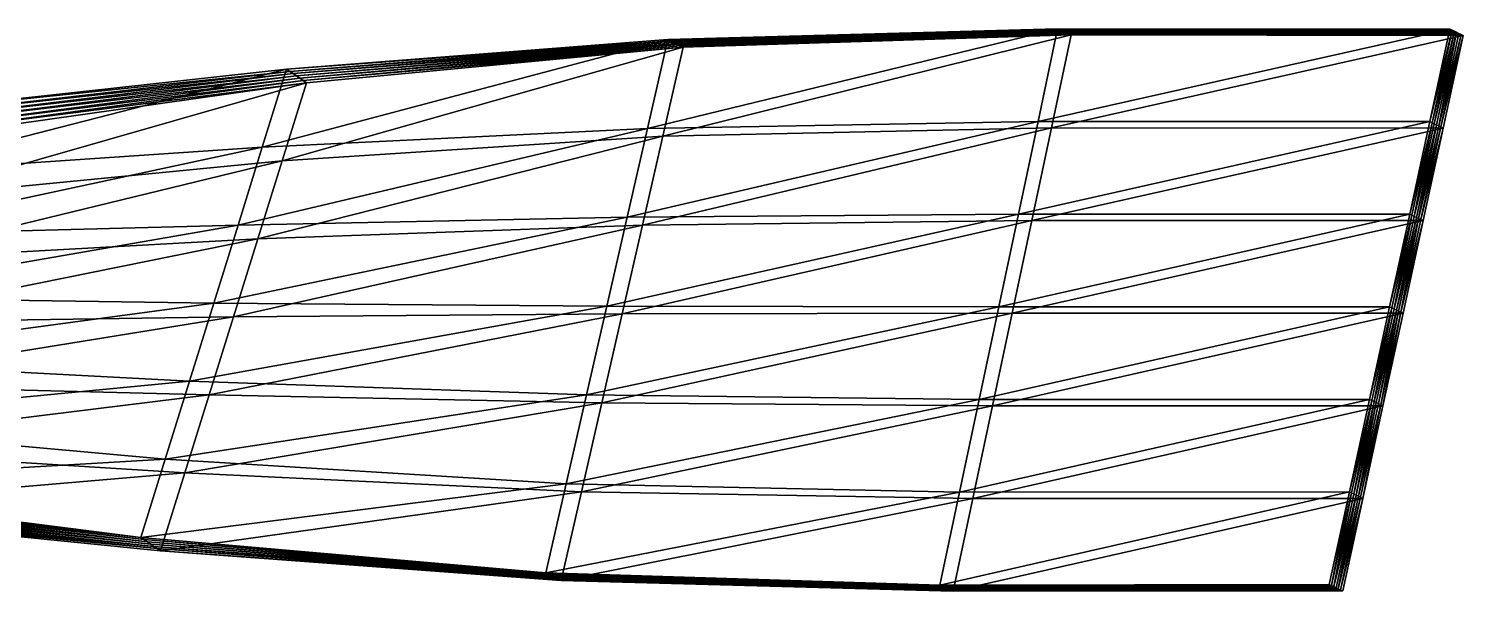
# Model space of a CAD drawing. Header units: centimetres. Extents: x -517 to 535, y -790 to 155.
# Drawn here: x 70.46 to 98.86, y -771.53 to -760.4 of the extents above; entities that cross this region are included whole.
import ezdxf

# ---------------------------------------------------------------- set-up
doc = ezdxf.new("R2010")
doc.units = ezdxf.units.CM
doc.layers.get('0').update_dxf_attribs({"color": 194, "true_color": 0x551cb1})

msp = doc.modelspace()

# ---------------------------------------------------------------- meshes
at = {"color": 114, "true_color": 0x1bb158}
mesh = msp.add_polyface(dxfattribs=at)
corners = [(82.709, -762.371, 246.116), (90.443, -762.234, 253.183), (90.832, -760.4, 252.757), (83.112, -760.612, 245.675), (82.307, -764.129, 246.558), (90.054, -764.068, 253.61), (81.904, -765.888, 246.999), (89.665, -765.903, 254.037), (75.084, -762.743, 238.93), (75.565, -761.199, 238.403), (74.603, -764.287, 239.457), (74.122, -765.831, 239.985), (82.613, -764.284, 246.222), (83.016, -762.525, 245.78), (90.708, -762.358, 252.893), (83.418, -760.767, 245.339), (91.097, -760.523, 252.466), (82.21, -766.042, 246.663), (90.319, -764.192, 253.319), (75.475, -763.011, 238.501), (75.956, -761.467, 237.974), (74.994, -764.555, 239.029), (74.513, -766.099, 239.557), (83.163, -760.638, 245.619), (75.63, -761.243, 238.331), (83.214, -760.664, 245.563), (75.695, -761.288, 238.26), (90.876, -760.42, 252.708), (83.265, -760.689, 245.507), (75.76, -761.333, 238.189), (83.316, -760.715, 245.451), (75.825, -761.377, 238.117), (83.367, -760.741, 245.395), (75.891, -761.422, 238.046)]
mesh.append_faces([[corners[k] for k in face] for face in [(0, 1, 2, 0), (2, 3, 0, 2), (1, 0, 4, 1), (4, 5, 1, 4), (6, 7, 5, 6), (5, 4, 6, 5), (8, 0, 3, 8), (3, 9, 8, 3), (0, 8, 10, 0), (10, 4, 0, 10), (11, 6, 4, 11), (4, 10, 11, 4), (12, 13, 14, 12), (13, 15, 16, 13), (17, 12, 18, 17), (19, 20, 15, 19), (15, 13, 19, 15), (21, 19, 13, 21), (13, 12, 21, 13), (12, 17, 22, 12), (23, 24, 9, 23), (9, 3, 23, 9), (24, 23, 25, 24), (25, 26, 24, 25), (27, 23, 3, 27), (3, 2, 27, 3), (28, 29, 26, 28), (26, 25, 28, 26), (29, 28, 30, 29), (30, 31, 29, 30), (32, 33, 31, 32), (31, 30, 32, 31), (33, 32, 15, 33), (15, 20, 33, 15)]], dxfattribs={"vtx3": -1, "color": 114})
mesh = msp.add_polyface(dxfattribs=at)
corners = [(90.443, -762.234, 253.183), (98.201, -762.238, 260.224), (98.599, -760.407, 259.788), (90.832, -760.4, 252.757), (90.054, -764.068, 253.61), (97.803, -764.07, 260.66), (89.665, -765.903, 254.037), (90.708, -762.358, 252.893), (91.097, -760.523, 252.466), (98.864, -760.534, 259.497), (90.319, -764.192, 253.319), (98.466, -762.365, 259.934), (98.068, -764.197, 260.37), (82.613, -764.284, 246.222), (83.016, -762.525, 245.78), (89.93, -766.027, 253.746), (97.67, -766.028, 260.806), (98.643, -760.428, 259.739), (90.876, -760.42, 252.708), (98.687, -760.449, 259.691), (90.92, -760.441, 252.66), (83.163, -760.638, 245.619), (83.214, -760.664, 245.563), (90.965, -760.461, 252.612), (83.265, -760.689, 245.507), (98.732, -760.47, 259.642), (98.776, -760.492, 259.594), (91.009, -760.482, 252.563), (83.316, -760.715, 245.451), (91.053, -760.503, 252.515), (83.367, -760.741, 245.395), (98.82, -760.513, 259.546), (83.418, -760.767, 245.339)]
mesh.append_faces([[corners[k] for k in face] for face in [(0, 1, 2, 0), (2, 3, 0, 2), (1, 0, 4, 1), (4, 5, 1, 4), (5, 4, 6, 5), (7, 8, 9, 7), (10, 7, 11, 10), (11, 12, 10, 11), (7, 10, 13, 7), (8, 7, 14, 8), (15, 10, 12, 15), (12, 16, 15, 12), (17, 18, 3, 17), (3, 2, 17, 3), (18, 17, 19, 18), (19, 20, 18, 19), (21, 18, 20, 21), (20, 22, 21, 20), (23, 24, 22, 23), (22, 20, 23, 22), (25, 23, 20, 25), (20, 19, 25, 20), (23, 25, 26, 23), (26, 27, 23, 26), (24, 23, 27, 24), (27, 28, 24, 27), (29, 30, 28, 29), (28, 27, 29, 28), (31, 29, 27, 31), (27, 26, 31, 27), (29, 31, 9, 29), (9, 8, 29, 9), (30, 29, 8, 30), (8, 32, 30, 8)]], dxfattribs={"vtx3": -1, "color": 114})
mesh = msp.add_polyface(dxfattribs=at)
corners = [(98.864, -760.534, 259.497), (98.466, -762.365, 259.934), (90.708, -762.358, 252.893), (98.201, -762.238, 260.224), (98.643, -760.428, 259.739), (98.599, -760.407, 259.788), (98.245, -762.26, 260.176), (97.803, -764.07, 260.66), (97.847, -764.091, 260.612), (97.891, -764.112, 260.563), (98.289, -762.281, 260.127), (98.687, -760.449, 259.691), (97.405, -765.901, 261.097), (97.449, -765.922, 261.048), (97.493, -765.944, 261), (98.732, -760.47, 259.642), (98.334, -762.302, 260.079), (97.936, -764.133, 260.515), (97.98, -764.154, 260.467), (98.378, -762.323, 260.03), (98.776, -760.492, 259.594), (97.538, -765.965, 260.951), (97.582, -765.986, 260.903), (98.82, -760.513, 259.546), (98.422, -762.344, 259.982), (98.024, -764.176, 260.418), (98.068, -764.197, 260.37), (97.626, -766.007, 260.855)]
mesh.append_faces([[corners[k] for k in face] for face in [(0, 1, 2, 0), (3, 4, 5, 3), (4, 3, 6, 4), (7, 6, 3, 7), (6, 7, 8, 6), (6, 8, 9, 6), (9, 10, 6, 9), (11, 6, 10, 11), (6, 11, 4, 6), (12, 8, 7, 12), (8, 12, 13, 8), (8, 13, 14, 8), (14, 9, 8, 14), (10, 15, 11, 10), (15, 10, 16, 15), (9, 16, 10, 9), (16, 9, 17, 16), (16, 17, 18, 16), (18, 19, 16, 18), (15, 16, 19, 15), (19, 20, 15, 19), (14, 17, 9, 14), (17, 14, 21, 17), (18, 21, 22, 18), (21, 18, 17, 21), (19, 23, 20, 19), (23, 19, 24, 23), (18, 24, 19, 18), (24, 18, 25, 24), (1, 25, 26, 1), (25, 1, 24, 25), (0, 24, 1, 0), (24, 0, 23, 24), (18, 22, 27, 18)]], dxfattribs={"vtx3": -1, "color": 114})
mesh = msp.add_polyface(dxfattribs=at)
corners = [(67.571, -763.248, 231.621), (75.084, -762.743, 238.93), (75.565, -761.199, 238.403), (68.18, -762.012, 230.953), (66.961, -764.483, 232.29), (72.679, -770.463, 241.567), (80.697, -771.163, 248.323), (81.099, -769.404, 247.882), (75.475, -763.011, 238.501), (74.994, -764.555, 239.029), (67.413, -764.975, 231.794), (75.956, -761.467, 237.974), (68.023, -763.74, 231.125), (74.513, -766.099, 239.557), (82.613, -764.284, 246.222), (74.031, -767.643, 240.084), (82.21, -766.042, 246.663), (66.193, -767.446, 233.132), (66.803, -766.211, 232.463), (73.55, -769.187, 240.612), (81.808, -767.8, 247.104), (73.069, -770.731, 241.139), (81.405, -769.559, 247.546), (64.973, -769.918, 234.469), (65.583, -768.682, 233.8), (72.744, -770.507, 241.496), (80.748, -771.189, 248.267), (72.809, -770.552, 241.424), (80.799, -771.214, 248.211), (72.874, -770.597, 241.353), (80.85, -771.24, 248.155), (72.939, -770.641, 241.281), (80.901, -771.266, 248.099), (75.63, -761.243, 238.331), (68.256, -762.094, 230.87), (75.695, -761.288, 238.26), (68.331, -762.176, 230.787), (75.76, -761.333, 238.189), (68.407, -762.258, 230.705), (75.825, -761.377, 238.117), (68.482, -762.339, 230.622), (75.891, -761.422, 238.046), (68.557, -762.421, 230.539), (68.633, -762.503, 230.457)]
mesh.append_faces([[corners[k] for k in face] for face in [(0, 1, 2, 0), (2, 3, 0, 2), (1, 0, 4, 1), (5, 6, 7, 5), (8, 9, 10, 8), (11, 8, 12, 11), (13, 9, 14, 13), (15, 13, 16, 15), (13, 15, 17, 13), (9, 13, 18, 9), (19, 15, 20, 19), (21, 19, 22, 21), (19, 21, 23, 19), (15, 19, 24, 15), (25, 26, 6, 25), (6, 5, 25, 6), (26, 25, 27, 26), (27, 28, 26, 27), (29, 30, 28, 29), (28, 27, 29, 28), (30, 29, 31, 30), (31, 32, 30, 31), (33, 34, 3, 33), (3, 2, 33, 3), (34, 33, 35, 34), (35, 36, 34, 35), (37, 38, 36, 37), (36, 35, 37, 36), (38, 37, 39, 38), (39, 40, 38, 39), (41, 42, 40, 41), (40, 39, 41, 40), (42, 41, 11, 42), (11, 43, 42, 11)]], dxfattribs={"vtx3": -1, "color": 114})
mesh = msp.add_polyface(dxfattribs=at)
corners = [(66.961, -764.483, 232.29), (74.603, -764.287, 239.457), (75.084, -762.743, 238.93), (66.351, -765.719, 232.959), (74.122, -765.831, 239.985), (65.741, -766.954, 233.627), (73.64, -767.374, 240.513), (65.131, -768.19, 234.296), (73.159, -768.918, 241.04), (64.521, -769.426, 234.964), (72.679, -770.463, 241.567), (67.413, -764.975, 231.794), (68.023, -763.74, 231.125), (75.475, -763.011, 238.501), (68.633, -762.503, 230.457), (75.956, -761.467, 237.974), (66.193, -767.446, 233.132), (66.803, -766.211, 232.463), (74.513, -766.099, 239.557), (74.994, -764.555, 239.029), (64.973, -769.918, 234.469), (65.583, -768.682, 233.8), (73.55, -769.187, 240.612), (74.031, -767.643, 240.084), (60.591, -764.637, 223.727), (59.823, -765.512, 224.569), (59.054, -766.386, 225.412), (64.597, -769.508, 234.882), (72.744, -770.507, 241.496), (64.672, -769.59, 234.799), (72.809, -770.552, 241.424), (64.747, -769.672, 234.716), (72.874, -770.597, 241.353), (64.823, -769.754, 234.634), (72.939, -770.641, 241.281), (64.898, -769.836, 234.551), (73.004, -770.686, 241.21), (73.069, -770.731, 241.139), (68.557, -762.421, 230.539), (61.287, -763.622, 222.964), (61.214, -763.481, 223.044), (61.359, -763.762, 222.885)]
mesh.append_faces([[corners[k] for k in face] for face in [(0, 1, 2, 0), (3, 4, 1, 3), (1, 0, 3, 1), (4, 3, 5, 4), (5, 6, 4, 5), (7, 8, 6, 7), (6, 5, 7, 6), (8, 7, 9, 8), (9, 10, 8, 9), (11, 12, 13, 11), (12, 14, 15, 12), (16, 17, 18, 16), (17, 11, 19, 17), (20, 21, 22, 20), (21, 16, 23, 21), (14, 12, 24, 14), (12, 11, 25, 12), (11, 17, 26, 11), (27, 28, 10, 27), (10, 9, 27, 10), (28, 27, 29, 28), (29, 30, 28, 29), (31, 32, 30, 31), (30, 29, 31, 30), (32, 31, 33, 32), (33, 34, 32, 33), (35, 36, 34, 35), (34, 33, 35, 34), (36, 35, 20, 36), (20, 37, 36, 20), (38, 39, 40, 38), (39, 38, 14, 39), (14, 41, 39, 14)]], dxfattribs={"vtx3": -1, "color": 114})
mesh = msp.add_polyface(dxfattribs=at)
corners = [(89.665, -765.903, 254.037), (97.405, -765.901, 261.097), (97.803, -764.07, 260.66), (89.276, -767.737, 254.463), (97.007, -767.733, 261.533), (88.887, -769.572, 254.89), (96.609, -769.564, 261.969), (88.498, -771.406, 255.316), (96.211, -771.396, 262.406), (89.541, -767.861, 254.172), (89.93, -766.027, 253.746), (97.67, -766.028, 260.806), (97.272, -767.86, 261.243), (81.808, -767.8, 247.104), (90.319, -764.192, 253.319), (82.21, -766.042, 246.663), (89.152, -769.695, 254.599), (96.874, -769.691, 261.679), (88.763, -771.53, 255.025), (96.476, -771.522, 262.115), (81.405, -769.559, 247.546), (96.255, -771.417, 262.357), (96.653, -769.585, 261.921), (96.3, -771.438, 262.309), (96.698, -769.607, 261.872), (96.742, -769.628, 261.824), (88.542, -771.427, 255.268), (88.586, -771.447, 255.219), (88.63, -771.468, 255.171), (96.344, -771.459, 262.26), (88.674, -771.489, 255.122), (96.388, -771.48, 262.212), (88.719, -771.509, 255.074), (96.432, -771.501, 262.164)]
mesh.append_faces([[corners[k] for k in face] for face in [(0, 1, 2, 0), (1, 0, 3, 1), (3, 4, 1, 3), (5, 6, 4, 5), (4, 3, 5, 4), (6, 5, 7, 6), (7, 8, 6, 7), (9, 10, 11, 9), (11, 12, 9, 11), (10, 9, 13, 10), (14, 10, 15, 14), (16, 9, 12, 16), (12, 17, 16, 12), (18, 16, 17, 18), (17, 19, 18, 17), (9, 16, 20, 9), (21, 22, 6, 21), (6, 8, 21, 6), (22, 21, 23, 22), (23, 24, 22, 23), (23, 25, 24, 23), (26, 21, 8, 26), (8, 7, 26, 8), (21, 26, 27, 21), (27, 23, 21, 27), (28, 29, 23, 28), (23, 27, 28, 23), (29, 28, 30, 29), (30, 31, 29, 30), (32, 33, 31, 32), (31, 30, 32, 31), (33, 32, 18, 33), (18, 19, 33, 18)]], dxfattribs={"vtx3": -1, "color": 114})
mesh = msp.add_polyface(dxfattribs=at)
corners = [(97.007, -767.733, 261.533), (97.449, -765.922, 261.048), (97.405, -765.901, 261.097), (97.051, -767.754, 261.484), (97.096, -767.775, 261.436), (97.493, -765.944, 261), (96.609, -769.564, 261.969), (96.653, -769.585, 261.921), (96.698, -769.607, 261.872), (97.538, -765.965, 260.951), (97.14, -767.796, 261.388), (97.184, -767.817, 261.339), (97.582, -765.986, 260.903), (96.742, -769.628, 261.824), (96.3, -771.438, 262.309), (96.344, -771.459, 262.26), (96.388, -771.48, 262.212), (96.786, -769.649, 261.776), (97.626, -766.007, 260.855), (98.024, -764.176, 260.418), (97.98, -764.154, 260.467), (97.228, -767.838, 261.291), (97.272, -767.86, 261.243), (97.67, -766.028, 260.806), (98.068, -764.197, 260.37), (96.83, -769.67, 261.727), (96.432, -771.501, 262.164), (96.874, -769.691, 261.679), (96.476, -771.522, 262.115)]
mesh.append_faces([[corners[k] for k in face] for face in [(0, 1, 2, 0), (1, 0, 3, 1), (1, 3, 4, 1), (4, 5, 1, 4), (6, 3, 0, 6), (3, 6, 7, 3), (3, 7, 8, 3), (8, 4, 3, 8), (4, 9, 5, 4), (9, 4, 10, 9), (9, 10, 11, 9), (11, 12, 9, 11), (13, 10, 4, 13), (4, 8, 13, 4), (13, 14, 15, 13), (13, 15, 16, 13), (16, 17, 13, 16), (10, 13, 17, 10), (17, 11, 10, 17), (18, 19, 20, 18), (21, 18, 12, 21), (12, 11, 21, 12), (18, 21, 22, 18), (22, 23, 18, 22), (24, 18, 23, 24), (18, 24, 19, 18), (17, 21, 11, 17), (21, 17, 25, 21), (16, 25, 17, 16), (25, 16, 26, 25), (27, 26, 28, 27), (26, 27, 25, 26), (21, 25, 27, 21), (27, 22, 21, 27)]], dxfattribs={"vtx3": -1, "color": 114})
mesh = msp.add_polyface(dxfattribs=at)
corners = [(89.665, -765.903, 254.037), (81.904, -765.888, 246.999), (81.501, -767.646, 247.44), (89.276, -767.737, 254.463), (81.099, -769.404, 247.882), (88.887, -769.572, 254.89), (80.697, -771.163, 248.323), (88.498, -771.406, 255.316), (74.122, -765.831, 239.985), (73.64, -767.374, 240.513), (73.159, -768.918, 241.04), (72.679, -770.463, 241.567), (81.808, -767.8, 247.104), (82.21, -766.042, 246.663), (89.93, -766.027, 253.746), (89.152, -769.695, 254.599), (88.763, -771.53, 255.025), (81.003, -771.317, 247.987), (81.405, -769.559, 247.546), (89.541, -767.861, 254.172), (74.031, -767.643, 240.084), (73.55, -769.187, 240.612), (73.069, -770.731, 241.139), (80.748, -771.189, 248.267), (88.542, -771.427, 255.268), (80.799, -771.214, 248.211), (88.586, -771.447, 255.219), (80.85, -771.24, 248.155), (88.63, -771.468, 255.171), (80.901, -771.266, 248.099), (88.674, -771.489, 255.122), (80.952, -771.292, 248.043), (88.719, -771.509, 255.074), (73.004, -770.686, 241.21), (72.939, -770.641, 241.281)]
mesh.append_faces([[corners[k] for k in face] for face in [(0, 1, 2, 0), (2, 3, 0, 2), (4, 5, 3, 4), (3, 2, 4, 3), (5, 4, 6, 5), (6, 7, 5, 6), (1, 8, 9, 1), (9, 2, 1, 9), (10, 4, 2, 10), (2, 9, 10, 2), (4, 10, 11, 4), (12, 13, 14, 12), (15, 16, 17, 15), (17, 18, 15, 17), (18, 12, 19, 18), (13, 12, 20, 13), (12, 18, 21, 12), (18, 17, 22, 18), (23, 24, 7, 23), (7, 6, 23, 7), (24, 23, 25, 24), (25, 26, 24, 25), (27, 28, 26, 27), (26, 25, 27, 26), (28, 27, 29, 28), (29, 30, 28, 29), (31, 32, 30, 31), (30, 29, 31, 30), (32, 31, 17, 32), (17, 16, 32, 17), (33, 31, 29, 33), (29, 34, 33, 29), (31, 33, 22, 31), (22, 17, 31, 22)]], dxfattribs={"vtx3": -1, "color": 114})

doc.saveas('drawing.dxf')
